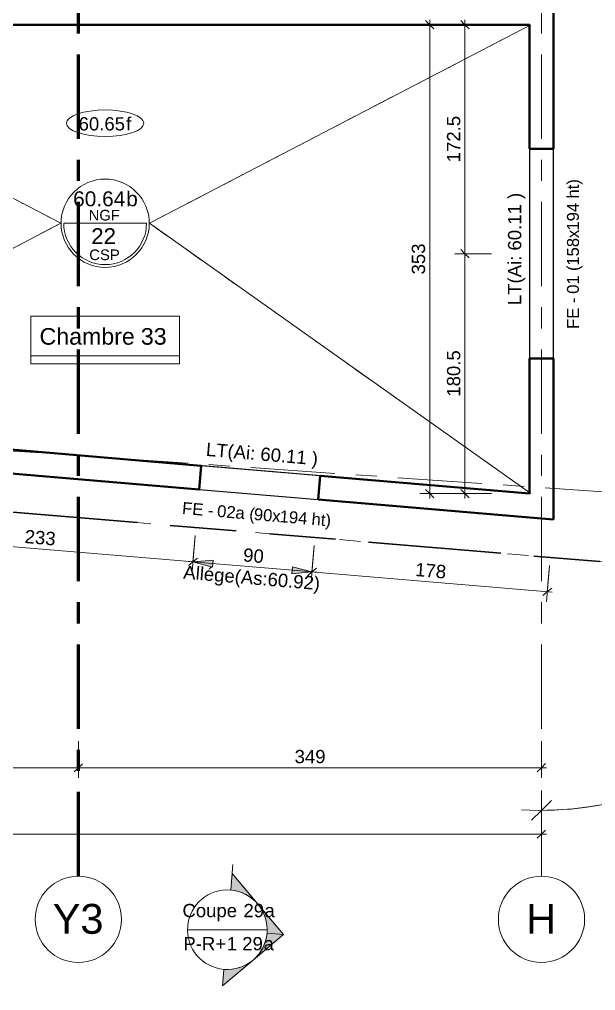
# Model space of a CAD drawing. Header units: metres. Extents: x 399 to 3028, y -427 to 863.
# Drawn here: x 463.55 to 467.89, y -424.87 to -417.55 of the extents above; entities that cross this region are included whole.
import ezdxf

# ---------------------------------------------------------------- set-up
doc = ezdxf.new("R2010")
doc.units = ezdxf.units.M
for name, pattern in [('Double tiret', [2.75, 1, -0.25, 0.5, -0.25, 0.5, -0.25]), ('Ligne de quadrillage', [1.11125, 0.635, -0.15875, 0.15875, -0.15875]), ('Tiret', [0.3175, 0.15875, -0.15875])]:
    doc.linetypes.add(name, pattern=pattern)
for name, color, linetype, lineweight in [('A-ANNO-DIMS', 211, 'Continuous', 9), ('A-ANNO-DIMS-50', 211, 'Continuous', 9), ('A-DETL', 90, 'Continuous', 18), ('A-DETL-GENF', 92, 'Continuous', 18), ('A-FLOR', 192, 'Continuous', 18), ('A-GLAZ-IDEN', 152, 'Continuous', 18), ('A-WALL', 113, 'Continuous', 18), ('G-ANNO-DIMS', 111, 'Continuous', 9), ('G-ANNO-SYMB', 111, 'Continuous', 9), ('G-ANNO-TEXT', 231, 'Continuous', 9), ('L-SITE', 91, 'Double tiret', 35), ('S-FLOR-SYMB', 171, 'Continuous', 9), ('S-GRID', 1, 'Continuous', 9), ('S-GRID-IDEN', 1, 'Continuous', 9)]:
    doc.layers.add(name, color=color, linetype=linetype, lineweight=lineweight)
doc.styles.add('Arial', font='arial.ttf', dxfattribs={"height": 0.1})
doc.styles.add('Arial_10', font='arial.ttf', dxfattribs={"height": 0.12})
doc.styles.add('Arial_11', font='arial.ttf', dxfattribs={"height": 0.125})
doc.styles.add('Arial_12', font='arial.ttf', dxfattribs={"height": 0.15})
doc.styles.add('Arial_6', font='arial.ttf', dxfattribs={"height": 0.09})
doc.styles.add('Arial_7', font='arial.ttf', dxfattribs={"height": 0.225})
doc.styles.add('Arial_8', font='arial.ttf', dxfattribs={"height": 0.0016})
doc.styles.add('Arial_9', font='arial.ttf', dxfattribs={"height": 0.1125})
doc.dimstyles.new('AES-_COTATION_1_50_2', dxfattribs={"dimscale": 0.3048, "dimtxt": 0.102026, "dimasz": 0.205052, "dimexe": 0.246063, "dimexo": 0.0625, "dimgap": 0.016404, "dimtad": 1, "dimdec": 1, "dimlfac": 100, "dimrnd": 0.5, "dimdsep": 46, "dimtxsty": 'Arial', "dimblk1": 'OBLIQUE', "dimblk2": 'OBLIQUE', "dimsah": 1, "dimcen": 0.09, "dimdle": 0.123031, "dimazin": 0, "dimtfac": 1, "dimtdec": 4, "dimtix": 1, "dimtmove": 0, "dimatfit": 3, "dimfxl": 0.656168, "dimfxlon": 1, "dimtvp": 1, "dimtolj": 1, "dimtzin": 0, "dimarcsym": 2})
doc.dimstyles.new('AES-_COTATION_1_50_3', dxfattribs={"dimscale": 0.3048, "dimtxt": 0.102026, "dimasz": 0.205052, "dimexe": 0.246063, "dimexo": 0.0625, "dimgap": 0.016404, "dimtad": 1, "dimdec": 1, "dimlfac": 100, "dimrnd": 0.5, "dimdsep": 46, "dimtxsty": 'Arial', "dimblk1": 'OBLIQUE', "dimblk2": 'OBLIQUE', "dimsah": 1, "dimcen": 0.09, "dimdle": 0.123031, "dimazin": 0, "dimtfac": 1, "dimtdec": 4, "dimtix": 1, "dimtmove": 0, "dimatfit": 3, "dimfxl": 0.656168, "dimfxlon": 1, "dimtvp": 1, "dimtolj": 1, "dimtzin": 0, "dimarcsym": 2})
doc.dimstyles.new('AES-_COTATION_Allège_1_50', dxfattribs={"dimscale": 0.3048, "dimtxt": 0.102026, "dimasz": 0.492126, "dimexe": 0.246063, "dimexo": 0.0625, "dimgap": 0.016404, "dimtad": 1, "dimdec": 1, "dimlfac": 100, "dimrnd": 0.5, "dimdsep": 46, "dimtxsty": 'Arial', "dimsah": 1, "dimcen": 0.09, "dimdle": 0.123031, "dimazin": 0, "dimtfac": 1, "dimtdec": 4, "dimtix": 1, "dimtmove": 0, "dimatfit": 3, "dimfxl": 0.656168, "dimfxlon": 1, "dimtvp": 1, "dimtolj": 1, "dimtzin": 0, "dimarcsym": 2})
doc.dimstyles.new('Angular_-_3mm_Arial_5', dxfattribs={"dimscale": 0.3048, "dimtxt": 0.153039, "dimasz": 0.492126, "dimexe": 0.492126, "dimexo": 0.328084, "dimgap": 0.287073, "dimtad": 1, "dimrnd": 0.01, "dimzin": 0, "dimdsep": 46, "dimtxsty": 'Arial_12', "dimblk1": 'OBLIQUE', "dimblk2": 'OBLIQUE', "dimsah": 1, "dimcen": 0.09, "dimdle": 0.492126, "dimadec": 1, "dimazin": 0, "dimtfac": 1, "dimtdec": 4, "dimtix": 1, "dimtmove": 0, "dimatfit": 3, "dimfxl": 1, "dimtvp": 1, "dimtfill": 1, "dimtolj": 1, "dimtzin": 0, "dimarcsym": 2})

# ---------------------------------------------------------------- blocks, each defined once
blk = doc.blocks.new('Family - ___-883270-AES_EXE_BET_TZ_R_1_COF_0100-Plan coffrage PH R_1 Diffusion')
at = {"layer": 'A-DETL', "linetype": 'Tiret'}
blk.add_line((510.6689, -371.4256), (498.9183, -371.6459), dxfattribs=at)
at = {"layer": 'L-SITE'}
blk.add_line((510.6689, -371.4256), (498.9183, -371.6459), dxfattribs=at)
blk = doc.blocks.new('Quadrillage - M_Extrémité de la ligne de quadrillage - Cercle-214440-AES_EXE_BET_TZ_R_1_COF_0100-Plan coffrage PH R_1 Diffusion')
at = {"layer": 'S-GRID-IDEN'}
blk.add_circle((0, 0), 0.0065, dxfattribs=at)
blk = doc.blocks.new('AES-Etiquette Dalle CSP brut vide - Dalle bidirectionnelle-1822424-AES_EXE_BET_TZ_R_1_COF_0100-Plan coffrage PH R_1 Diffusion')
at = {"layer": 'S-FLOR-SYMB'}
blk.add_line((-0.00624, 0), (0.00624, 0), dxfattribs=at)
blk.add_circle((0, 0), 0.00665, dxfattribs=at)
blk.add_arc((0, 0), 0.00624, 180, 360, dxfattribs=at)
at = {"layer": 'S-FLOR-SYMB', "char_height": 0.0016, "attachment_point": 1, "style": 'Arial_8'}
for s, insert, width in [('NGF', (-0.00249, 0.00201), 0.0058523), ('CSP', (-0.00239, -0.00396), 0.005692)]:
    blk.add_mtext(s, dxfattribs=dict(at, insert=insert, width=width))
blk = doc.blocks.new('DIMBLOCK286-AES_EXE_BET_TZ_R_1_COF_0100-Plan coffrage PH R_1 Diffusion')
at = {"layer": 'A-ANNO-DIMS-50', "transparency": 16777216}
for p, q in [((460.9024, -422.993), (460.9024, -423.268)), ((460.9024, -423.193), (460.9024, -422.993)), ((463.9902, -422.9929), (463.9902, -423.2679)), ((463.9902, -423.1929), (463.9902, -422.9929)), ((460.9024, -423.193), (460.8711, -423.2242)), ((460.9024, -423.193), (460.9336, -423.1617)), ((460.9024, -423.193), (463.9902, -423.1929)), ((463.9902, -423.1929), (463.959, -423.2242)), ((463.9902, -423.1929), (464.0215, -423.1617))]:
    blk.add_line(p, q, dxfattribs=at)
at = {"layer": 'A-ANNO-DIMS-50', "color": 0, "transparency": 16777216, "insert": (462.3309, -423.0581), "char_height": 0.1, "width": 0.276883, "attachment_point": 1, "rotation": 0.00085, "line_spacing_factor": 0.941778, "style": 'Arial'}
blk.add_mtext('309', dxfattribs=at)
blk = doc.blocks.new('_Oblique')
at = {"color": 0, "linetype": 'ByBlock', "lineweight": -2}
blk.add_line((-0.5, -0.5), (0.5, 0.5), dxfattribs=at)
blk = doc.blocks.new('DIMBLOCK287-AES_EXE_BET_TZ_R_1_COF_0100-Plan coffrage PH R_1 Diffusion')
at = {"layer": 'A-ANNO-DIMS-50', "transparency": 16777216}
for p, q in [((463.9902, -422.9929), (463.9902, -423.2679)), ((463.9902, -423.1929), (463.9902, -422.9929)), ((467.4808, -422.9929), (467.4808, -423.2679)), ((467.4808, -423.1929), (467.4808, -422.9929)), ((463.9902, -423.1929), (463.959, -423.2242)), ((463.9902, -423.1929), (464.0215, -423.1617)), ((463.9902, -423.1929), (467.5183, -423.1929)), ((467.4808, -423.1929), (467.4495, -423.2241)), ((467.4808, -423.1929), (467.512, -423.1616))]:
    blk.add_line(p, q, dxfattribs=at)
at = {"layer": 'A-ANNO-DIMS-50', "color": 0, "transparency": 16777216, "insert": (465.6201, -423.0581), "char_height": 0.1, "width": 0.276883, "attachment_point": 1, "rotation": 0.00085, "line_spacing_factor": 0.941778, "style": 'Arial'}
blk.add_mtext('349', dxfattribs=at)
blk = doc.blocks.new('DIMBLOCK288-AES_EXE_BET_TZ_R_1_COF_0100-Plan coffrage PH R_1 Diffusion')
at = {"layer": 'A-ANNO-DIMS-50', "transparency": 16777216}
for p, q in [((434.1411, -423.4934), (434.1411, -423.7684)), ((434.1411, -423.6934), (434.1411, -423.4934)), ((467.4808, -423.4929), (467.4808, -423.7679)), ((467.4808, -423.6929), (467.4808, -423.4929)), ((434.1036, -423.6934), (467.5183, -423.6929)), ((434.1411, -423.6934), (434.1099, -423.7246)), ((434.1411, -423.6934), (434.1724, -423.6621)), ((467.4808, -423.6929), (467.4495, -423.7241)), ((467.4808, -423.6929), (467.512, -423.6616))]:
    blk.add_line(p, q, dxfattribs=at)
at = {"layer": 'A-ANNO-DIMS-50', "color": 0, "transparency": 16777216, "insert": (450.6571, -423.5583), "char_height": 0.1, "width": 0.369177, "attachment_point": 1, "rotation": 0.00085, "line_spacing_factor": 0.941778, "style": 'Arial'}
blk.add_mtext('3334', dxfattribs=at)
blk = doc.blocks.new('Coupe - M_Section Head - Filled-24181-AES_EXE_BET_TZ_R_1_COF_0100-Plan coffrage PH R_1 Diffusion')
at = {"layer": 'G-ANNO-SYMB'}
h = blk.add_hatch(color=256, dxfattribs=at)
edge = h.paths.add_edge_path()
edge.add_line((-0.006, 0.00849), (-0.006, 0.006))
edge.add_arc((-0.006, 0), 0.006, 90, 135)
edge.add_line((-0.01024, 0.00424), (-0.006, 0.00849))
h = blk.add_hatch(color=256, dxfattribs=at)
edge = h.paths.add_edge_path()
edge.add_line((-0.006, 0.00849), (-0.00176, 0.00424))
edge.add_arc((-0.006, 0), 0.006, 45, 90)
edge.add_line((-0.006, 0.006), (-0.006, 0.00849))
h = blk.add_hatch(color=256, dxfattribs=at)
edge = h.paths.add_edge_path()
edge.add_line((-0.01449, 0), (-0.01024, 0.00424))
edge.add_arc((-0.006, 0), 0.006, 135, 180)
edge.add_line((-0.012, 0), (-0.01449, 0))
h = blk.add_hatch(color=256, dxfattribs=at)
edge = h.paths.add_edge_path()
edge.add_line((0.00249, 0), (0, 0))
edge.add_arc((-0.006, 0), 0.006, 360, 405)
edge.add_line((-0.00176, 0.00424), (0.00249, 0))
at = {"layer": 'G-ANNO-SYMB', "lineweight": 18}
for p, q in [((-0.006, 0.00849), (-0.01449, 0)), ((-0.006, 0.00849), (-0.01024, 0.00424)), ((-0.006, 0.00849), (0.00249, 0)), ((-0.006, 0.006), (-0.006, 0.00849)), ((-0.006, 0.00849), (-0.006, 0.006)), ((-0.00176, 0.00424), (-0.006, 0.00849)), ((-0.01024, 0.00424), (-0.01449, 0)), ((0.00249, 0), (-0.00176, 0.00424)), ((-0.01449, 0), (-0.012, 0)), ((0, 0), (0.00249, 0)), ((-0.012, 0), (-0.01449, 0)), ((0, 0), (0.00249, 0))]:
    blk.add_line(p, q, dxfattribs=at)
for start, end in [(360, 180), (90, 135), (45, 90), (135, 180), (360, 45), (180, 360)]:
    blk.add_arc((-0.006, 0), 0.006, start, end, dxfattribs=at)
blk = doc.blocks.new('DIMBLOCK555-AES_EXE_BET_TZ_R_1_COF_0100-Plan coffrage PH R_1 Diffusion')
at = {"layer": 'A-ANNO-DIMS-50', "transparency": 16777216}
for p, q in [((462.5513, -421.2457), (462.5281, -421.5197)), ((462.5344, -421.4449), (462.5513, -421.2457)), ((464.8913, -421.6442), (462.4971, -421.4418)), ((462.5344, -421.4449), (462.5007, -421.4734)), ((462.5344, -421.4449), (462.5682, -421.4164)), ((464.8708, -421.4417), (464.8476, -421.7157)), ((464.854, -421.641), (464.8708, -421.4417)), ((464.854, -421.641), (464.8202, -421.6695)), ((464.854, -421.641), (464.8877, -421.6125))]:
    blk.add_line(p, q, dxfattribs=at)
at = {"layer": 'A-ANNO-DIMS-50', "color": 0, "transparency": 16777216, "insert": (463.5906, -421.3989), "char_height": 0.1, "width": 0.276883, "attachment_point": 1, "rotation": 355.16845, "line_spacing_factor": 0.941778, "style": 'Arial'}
blk.add_mtext('233', dxfattribs=at)
blk = doc.blocks.new('DIMBLOCK556-AES_EXE_BET_TZ_R_1_COF_0100-Plan coffrage PH R_1 Diffusion')
at = {"layer": 'A-ANNO-DIMS-50', "transparency": 16777216}
for points in [[(464.854, -421.641), (465.0012, -421.68), (465.0056, -421.6273)], [(465.7508, -421.7168), (465.6035, -421.6778), (465.5991, -421.7305)]]:
    blk.add_hatch(color=256, dxfattribs=at).paths.add_polyline_path(points)
for p, q in [((464.8708, -421.4417), (464.8476, -421.7157)), ((464.854, -421.641), (464.8708, -421.4417)), ((465.7676, -421.5175), (465.7444, -421.7915)), ((465.7508, -421.7168), (465.7676, -421.5175)), ((465.7881, -421.72), (464.8166, -421.6378)), ((465.0056, -421.6273), (464.854, -421.641)), ((464.854, -421.641), (465.0012, -421.68)), ((465.0012, -421.68), (465.0056, -421.6273)), ((465.6035, -421.6778), (465.5991, -421.7305)), ((465.5991, -421.7305), (465.7508, -421.7168)), ((465.7508, -421.7168), (465.6035, -421.6778))]:
    blk.add_line(p, q, dxfattribs=at)
at = {"layer": 'A-ANNO-DIMS-50', "color": 0, "transparency": 16777216, "char_height": 0.1, "attachment_point": 1, "rotation": 355.16845, "line_spacing_factor": 0.941778, "style": 'Arial'}
for s, insert, width in [('90', (465.2371, -421.5381), 0.184588), ('Allége(As:60.92)', (464.7866, -421.6676), 1.235613)]:
    blk.add_mtext(s, dxfattribs=dict(at, insert=insert, width=width))
blk = doc.blocks.new('DIMBLOCK557-AES_EXE_BET_TZ_R_1_COF_0100-Plan coffrage PH R_1 Diffusion')
at = {"layer": 'A-ANNO-DIMS-50', "transparency": 16777216}
for p, q in [((465.7676, -421.5175), (465.7444, -421.7915)), ((465.7508, -421.7168), (465.7676, -421.5175)), ((467.5416, -421.6675), (467.5184, -421.9415)), ((467.5247, -421.8668), (467.5416, -421.6675)), ((467.5621, -421.8699), (465.7134, -421.7136)), ((465.7508, -421.7168), (465.717, -421.7453)), ((465.7508, -421.7168), (465.7845, -421.6883)), ((467.5247, -421.8668), (467.4909, -421.8953)), ((467.5247, -421.8668), (467.5585, -421.8382))]:
    blk.add_line(p, q, dxfattribs=at)
at = {"layer": 'A-ANNO-DIMS-50', "color": 0, "transparency": 16777216, "insert": (466.5341, -421.6477), "char_height": 0.1, "width": 0.276883, "attachment_point": 1, "rotation": 355.16845, "line_spacing_factor": 0.941778, "style": 'Arial'}
blk.add_mtext('178', dxfattribs=at)
blk = doc.blocks.new('DIMBLOCK862-AES_EXE_BET_TZ_R_1_COF_0100-Plan coffrage PH R_1 Diffusion')
at = {"layer": 'A-ANNO-DIMS-50', "transparency": 16777216}
for p, q in [((466.6381, -417.5947), (466.6068, -417.5634)), ((466.6381, -421.1639), (466.6381, -417.5572)), ((466.4381, -417.5947), (466.7131, -417.5947)), ((466.6381, -417.5947), (466.4381, -417.5947)), ((466.6381, -417.5947), (466.6693, -417.6259)), ((466.8381, -421.1264), (466.5631, -421.1264)), ((466.6381, -421.1264), (466.6068, -421.0952)), ((466.6381, -421.1264), (466.6693, -421.1577)), ((466.6381, -421.1264), (466.8381, -421.1264))]:
    blk.add_line(p, q, dxfattribs=at)
at = {"layer": 'A-ANNO-DIMS-50', "color": 0, "transparency": 16777216, "insert": (466.5033, -419.4759), "char_height": 0.1, "width": 0.276883, "attachment_point": 1, "rotation": 90, "line_spacing_factor": 0.941778, "style": 'Arial'}
blk.add_mtext('353', dxfattribs=at)
blk = doc.blocks.new('DIMBLOCK863-AES_EXE_BET_TZ_R_1_COF_0100-Plan coffrage PH R_1 Diffusion')
at = {"layer": 'A-ANNO-DIMS-50', "transparency": 16777216}
for p, q in [((466.9034, -417.5947), (466.8721, -417.5634)), ((466.9034, -417.5572), (466.9034, -419.3198)), ((467.1034, -417.5947), (466.8284, -417.5947)), ((466.9034, -417.5947), (466.9346, -417.6259)), ((466.9034, -417.5947), (467.1034, -417.5947)), ((467.1034, -419.3198), (466.8284, -419.3198)), ((466.9034, -419.3198), (466.8721, -419.2885)), ((466.9034, -419.3198), (466.9346, -419.351)), ((466.9034, -419.3198), (467.1034, -419.3198))]:
    blk.add_line(p, q, dxfattribs=at)
at = {"layer": 'A-ANNO-DIMS-50', "color": 0, "transparency": 16777216, "insert": (466.7685, -418.6307), "char_height": 0.1, "width": 0.416266, "attachment_point": 1, "rotation": 90, "line_spacing_factor": 0.941778, "style": 'Arial'}
blk.add_mtext('172.5', dxfattribs=at)
blk = doc.blocks.new('DIMBLOCK864-AES_EXE_BET_TZ_R_1_COF_0100-Plan coffrage PH R_1 Diffusion')
at = {"layer": 'A-ANNO-DIMS-50', "transparency": 16777216}
for p, q in [((467.1034, -419.3198), (466.8284, -419.3198)), ((466.9034, -419.3198), (466.8721, -419.2885)), ((466.9034, -419.3198), (466.9034, -421.1639)), ((466.9034, -419.3198), (466.9346, -419.351)), ((466.9034, -419.3198), (467.1034, -419.3198)), ((467.1034, -421.1264), (466.8284, -421.1264)), ((466.9034, -421.1264), (466.8721, -421.0952)), ((466.9034, -421.1264), (466.9346, -421.1577)), ((466.9034, -421.1264), (467.1034, -421.1264))]:
    blk.add_line(p, q, dxfattribs=at)
at = {"layer": 'A-ANNO-DIMS-50', "color": 0, "transparency": 16777216, "insert": (466.7685, -420.3966), "char_height": 0.1, "width": 0.416266, "attachment_point": 1, "rotation": 90, "line_spacing_factor": 0.941778, "style": 'Arial'}
blk.add_mtext('180.5', dxfattribs=at)
blk = doc.blocks.new('DIMBLOCK870-AES_EXE_BET_TZ_R_1_COF_0100-Plan coffrage PH R_1 Diffusion')
at = {"layer": 'A-ANNO-DIMS-50', "lineweight": 35, "transparency": 16777216}
for p, q in [((469.9067, -421.2495), (469.837, -421.1695)), ((469.9067, -421.2495), (469.9763, -421.3295)), ((467.4808, -423.5135), (467.5558, -423.4385)), ((467.4808, -423.5135), (467.4058, -423.5885))]:
    blk.add_line(p, q, dxfattribs=at)
at = {"layer": 'A-ANNO-DIMS-50', "transparency": 16777216}
for p, q in [((469.9067, -421.2495), (469.757, -421.2392)), ((469.9067, -421.2495), (470.1062, -421.2633)), ((467.4808, -423.5135), (467.4808, -423.3635)), ((467.4808, -423.5135), (467.4808, -423.5135)), ((467.4808, -423.5135), (467.4808, -423.7135))]:
    blk.add_line(p, q, dxfattribs=at)
for start, end in [(266.46561, 359.58055), (270, 356.04617)]:
    blk.add_arc((467.4808, -421.0818), 2.4316, start, end, dxfattribs=at)
at = {"layer": 'A-ANNO-DIMS-50', "color": 0, "transparency": 16777216, "insert": (468.7683, -422.8203), "char_height": 0.15, "width": 0.587669, "attachment_point": 1, "rotation": 43.02308, "line_spacing_factor": 0.941778, "style": 'Arial_12', "bg_fill": 3, "box_fill_scale": 1.25, "bg_fill_color": 256, "bg_fill_true_color": 13158600, "bg_fill_transparency": 0}
blk.add_mtext('86.0°', dxfattribs=at)

msp = doc.modelspace()

# ---------------------------------------------------------------- linework, layer by layer
at = {"layer": 'A-DETL', "color": 51}
for p, q in [((463.8586, -419.0897), (460.9935, -417.5947)), ((464.5253, -419.0897), (467.4013, -417.5947)), ((463.8586, -419.0897), (460.9935, -420.5848)), ((464.5253, -419.0897), (467.4014, -421.1264))]:
    msp.add_line(p, q, dxfattribs=at)
at = {"layer": 'A-DETL', "linetype": 'Tiret'}
for p, q in [((463.8586, -419.0897), (460.9935, -417.5947)), ((464.5253, -419.0897), (467.4013, -417.5947)), ((463.8586, -419.0897), (460.9935, -420.5848)), ((464.5253, -419.0897), (467.4014, -421.1264))]:
    msp.add_line(p, q, dxfattribs=at)
at = {"layer": 'A-DETL'}
for p, q in [((463.6321, -419.7897), (464.7521, -419.7897)), ((463.6321, -420.0897), (463.6321, -419.7897)), ((464.7521, -419.7897), (464.7521, -420.0897)), ((464.7521, -420.0897), (463.6321, -420.0897)), ((463.6321, -420.0897), (463.6321, -420.1497)), ((464.7521, -420.0897), (463.6321, -420.0897)), ((464.7521, -420.1497), (464.7521, -420.0897)), ((463.6321, -420.1497), (464.7521, -420.1497))]:
    msp.add_line(p, q, dxfattribs=at)
at = {"layer": 'A-DETL', "color": 51}
msp.add_ellipse((464.1919, -418.3366), major_axis=(-0.2909, 0), ratio=0.343791, dxfattribs=at)
at = {"layer": 'A-DETL-GENF', "linetype": 'Tiret'}
for p, q in [((464.7521, -420.0897), (463.6321, -420.0897)), ((463.6321, -420.0897), (463.6321, -420.1497)), ((464.7521, -420.1497), (464.7521, -420.0897)), ((463.6321, -420.1497), (464.7521, -420.1497))]:
    msp.add_line(p, q, dxfattribs=at)
at = {"layer": 'A-FLOR', "color": 31, "lineweight": 25}
for p, q in [((460.9935, -417.5947), (467.3908, -417.5947)), ((467.3908, -417.5947), (467.3908, -421.1257)), ((467.3908, -421.1257), (460.9935, -420.585))]:
    msp.add_line(p, q, dxfattribs=at)
at = {"layer": 'A-WALL', "color": 2, "lineweight": 50}
for p, q in [((467.5708, -416.8754), (467.5708, -418.5298)), ((467.3908, -417.5947), (460.9935, -417.5947)), ((467.3908, -418.5298), (467.3908, -417.5947)), ((467.5708, -418.5298), (467.3908, -418.5298)), ((467.3908, -421.1257), (467.3908, -420.1098)), ((467.3908, -420.1098), (467.5708, -420.1098)), ((467.5708, -420.1098), (467.5708, -421.3216)), ((462.5957, -420.7204), (464.9152, -420.9165)), ((464.9, -421.0959), (462.5805, -420.8998)), ((464.9152, -420.9165), (464.9, -421.0959)), ((465.7968, -421.1717), (465.812, -420.9923)), ((465.812, -420.9923), (467.3908, -421.1257)), ((467.3908, -421.3064), (465.7968, -421.1717)), ((467.5708, -421.3216), (467.3908, -421.3064))]:
    msp.add_line(p, q, dxfattribs=at)
at = {"layer": 'A-WALL', "color": 3, "lineweight": 25}
for p, q in [((467.3908, -418.5298), (467.3908, -420.1098)), ((467.5708, -420.1098), (467.5708, -418.5298)), ((465.812, -420.9923), (464.9152, -420.9165)), ((464.9, -421.0959), (465.7968, -421.1717))]:
    msp.add_line(p, q, dxfattribs=at)
at = {"layer": 'G-ANNO-DIMS'}
for q in [(465.0732, -421.1105), (465.0744, -421.1106)]:
    msp.add_line((465.0744, -421.1106), q, dxfattribs=at)
at = {"layer": 'G-ANNO-SYMB'}
msp.add_line((465.1383, -424.1138), (465.1546, -423.9206), dxfattribs=at)
at = {"layer": 'G-ANNO-SYMB', "lineweight": 18}
msp.add_line((464.813, -424.4127), (465.413, -424.4127), dxfattribs=at)
at = {"layer": 'S-GRID', "linetype": 'Ligne de quadrillage', "lineweight": 100}
msp.add_line((463.9902, -424.0096), (463.9896, -380.1741), dxfattribs=at)
at = {"layer": 'S-GRID', "linetype": 'Ligne de quadrillage'}
for p, q in [((467.4808, -424.0095), (467.4808, -380.1741)), ((427.5978, -418.3252), (470.4956, -421.2902))]:
    msp.add_line(p, q, dxfattribs=at)

# ---------------------------------------------------------------- block references
at = {"layer": 'G-ANNO-SYMB', "lineweight": 18, "extrusion": (0, 0, -1), "xscale": 49.99999999999997, "yscale": 49.99999999999997, "zscale": 49.99999999999997, "rotation": 94.8315465293041}
msp.add_blockref('Coupe - M_Section Head - Filled-24181-AES_EXE_BET_TZ_R_1_COF_0100-Plan coffrage PH R_1 Diffusion', (-465.1383, -424.1138), dxfattribs=at)
at = {"layer": 'L-SITE', "linetype": 'Tiret', "lineweight": 18, "rotation": 354.117617010805}
msp.add_blockref('Family - ___-883270-AES_EXE_BET_TZ_R_1_COF_0100-Plan coffrage PH R_1 Diffusion', (0, 0), dxfattribs=at)
at = {"layer": 'S-FLOR-SYMB', "xscale": 49.99999999999997, "yscale": 49.99999999999997, "zscale": 49.99999999999997}
msp.add_blockref('AES-Etiquette Dalle CSP brut vide - Dalle bidirectionnelle-1822424-AES_EXE_BET_TZ_R_1_COF_0100-Plan coffrage PH R_1 Diffusion', (464.1919, -419.0897), dxfattribs=at)
at = {"layer": 'S-GRID-IDEN', "xscale": 49.99999999999997, "yscale": 49.99999999999997, "zscale": 49.99999999999997, "rotation": 0.0008506628041165915}
msp.add_blockref('Quadrillage - M_Extrémité de la ligne de quadrillage - Cercle-214440-AES_EXE_BET_TZ_R_1_COF_0100-Plan coffrage PH R_1 Diffusion', (463.9902, -424.3346), dxfattribs=at)
at = {"layer": 'S-GRID-IDEN', "xscale": 49.99999999999996, "yscale": 49.99999999999996, "zscale": 49.99999999999996}
msp.add_blockref('Quadrillage - M_Extrémité de la ligne de quadrillage - Cercle-214440-AES_EXE_BET_TZ_R_1_COF_0100-Plan coffrage PH R_1 Diffusion', (467.4808, -424.3345), dxfattribs=at)

# ---------------------------------------------------------------- texts
at = {"layer": 'A-GLAZ-IDEN', "lineweight": 9, "char_height": 0.09, "attachment_point": 1, "style": 'Arial_6'}
for s, insert, width, rotation in [('ht)', (467.673, -418.9042), 0.172363, 90), ('194 ', (467.673, -419.1456), 0.292616, 90), ('\\fArial|b0|i0|c178|p34|;x', (467.673, -419.2019), 0.068143, 90), ('158', (467.673, -419.4102), 0.252532, 90), ('\\fArial|b0|i0|c178|p34|;(', (467.673, -419.4499), 0.048101, 90), ('01 ', (467.673, -419.6219), 0.208439, 90), ('FE - ', (467.673, -419.8865), 0.320675, 90), ('FE - ', (464.7767, -421.19), 0.320675, 355.16845), ('02', (465.0404, -421.2123), 0.168354, 355.16845), ('a (', (465.1788, -421.224), 0.168354, 355.16845), ('90', (465.3172, -421.2357), 0.168354, 355.16845), ('\\fArial|b0|i0|c178|p34|;x', (465.4556, -421.2474), 0.068143, 355.16845), ('194 ', (465.5116, -421.2521), 0.292616, 355.16845), ('ht)', (465.7522, -421.2724), 0.172363, 355.16845)]:
    msp.add_mtext(s, dxfattribs=dict(at, insert=insert, width=width, rotation=rotation))
at = {"layer": 'G-ANNO-DIMS', "char_height": 0.1, "width": 1.011239, "attachment_point": 1, "line_spacing_factor": 0.941778, "style": 'Arial'}
for insert, rotation in [((467.2282, -419.707), 90), ((464.9572, -420.7427), 355.16845)]:
    msp.add_mtext('LT(Ai: 60.11 )', dxfattribs=dict(at, insert=insert, rotation=rotation))
at = {"layer": 'G-ANNO-SYMB', "char_height": 0.1, "attachment_point": 1, "style": 'Arial'}
for s, insert, width in [('Coupe ', (464.7746, -424.2183), 0.557173), ('29', (465.2344, -424.2183), 0.192405), ('\\fArial|b0|i0|c178|p34|;a', (465.3931, -424.2183), 0.096202), ('P-R+', (464.7814, -424.4677), 0.396835), ('1 29', (465.1088, -424.4677), 0.336709), ('\\fArial|b0|i0|c178|p34|;a', (465.3866, -424.4677), 0.096202)]:
    msp.add_mtext(s, dxfattribs=dict(at, insert=insert, width=width))
at = {"layer": 'G-ANNO-TEXT', "color": 41, "char_height": 0.1, "attachment_point": 1, "style": 'Arial'}
for s, insert, width in [('60.65', (463.992, -418.2911), 0.432911), ('\\fArial|b0|i0|c178|p34|;f', (464.3492, -418.2911), 0.05211)]:
    msp.add_mtext(s, dxfattribs=dict(at, insert=insert, width=width))
at = {"layer": 'G-ANNO-TEXT', "color": 7, "char_height": 0.125, "attachment_point": 1, "style": 'Arial_11'}
for s, insert, width in [('Chambre ', (463.6973, -419.8799), 0.925949), ('33', (464.4613, -419.8799), 0.232489)]:
    msp.add_mtext(s, dxfattribs=dict(at, insert=insert, width=width))
at = {"layer": 'S-FLOR-SYMB', "attachment_point": 1}
for s, insert, char_height, width, style in [('60.64', (463.9505, -418.8496), 0.1125, 0.485021, 'Arial_9'), ('\\fArial|b0|i0|c178|p34|;b', (464.3507, -418.8496), 0.1125, 0.108228, 'Arial_9'), ('22', (464.0872, -419.1273), 0.12, 0.224472, 'Arial_10')]:
    msp.add_mtext(s, dxfattribs=dict(at, insert=insert, char_height=char_height, width=width, style=style))
at = {"layer": 'S-GRID-IDEN', "char_height": 0.225, "attachment_point": 1, "style": 'Arial_7'}
for s, insert, width in [('\\fArial|b0|i0|c178|p34|;Y', (463.7967, -424.2183), 0.252532), ('\\fArial|b0|i0|c178|p34|;3', (464.005, -424.2183), 0.212447), ('\\fArial|b0|i0|c178|p34|;H', (467.365, -424.2182), 0.276582)]:
    msp.add_mtext(s, dxfattribs=dict(at, insert=insert, width=width))

# ---------------------------------------------------------------- dimensions: what is measured, and where the dimension line sits
at = {"layer": 'A-ANNO-DIMS'}
for base, p1, p2, angle, dimstyle, override, picture, middle in [((466.6381, -417.5947), (466.8381, -421.1264), (466.4381, -417.5947), 90, 'AES-_COTATION_1_50_3', {"dimpost": '<>', "dimfxl": 3.554359}, 'DIMBLOCK862-AES_EXE_BET_TZ_R_1_COF_0100-Plan coffrage PH R_1 Diffusion', (466.582, -419.3606)), ((466.9034, -419.3198), (467.1034, -417.5947), (467.1034, -419.3198), 90, 'AES-_COTATION_1_50_3', {"dimpost": '<>', "dimfxl": 1.725134}, 'DIMBLOCK863-AES_EXE_BET_TZ_R_1_COF_0100-Plan coffrage PH R_1 Diffusion', (466.8473, -418.4572)), ((466.9034, -421.1264), (467.1034, -419.3198), (467.1034, -421.1264), 90, 'AES-_COTATION_1_50_3', {"dimpost": '<>', "dimfxl": 1.806646}, 'DIMBLOCK864-AES_EXE_BET_TZ_R_1_COF_0100-Plan coffrage PH R_1 Diffusion', (466.8473, -420.2231)), ((462.5344, -421.4449), (464.8708, -421.4417), (462.5513, -421.2457), 355.16845, 'AES-_COTATION_1_50_2', {"dimpost": '<>', "dimfxl": 2.327774}, 'DIMBLOCK555-AES_EXE_BET_TZ_R_1_COF_0100-Plan coffrage PH R_1 Diffusion', (463.6989, -421.4871)), ((465.7508, -421.7168), (467.5416, -421.6675), (465.7676, -421.5175), 355.16845, 'AES-_COTATION_1_50_2', {"dimpost": '<>', "dimfxl": 1.780289}, 'DIMBLOCK557-AES_EXE_BET_TZ_R_1_COF_0100-Plan coffrage PH R_1 Diffusion', (466.6425, -421.7359)), ((463.9902, -423.1929), (460.9024, -422.993), (463.9902, -422.9929), 0.00085, 'AES-_COTATION_1_50_2', {"dimpost": '<>', "dimfxl": 3.087839}, 'DIMBLOCK286-AES_EXE_BET_TZ_R_1_COF_0100-Plan coffrage PH R_1 Diffusion', (462.4463, -423.1369)), ((467.4808, -423.1929), (463.9902, -422.9929), (467.4808, -422.9929), 0.00085, 'AES-_COTATION_1_50_2', {"dimpost": '<>', "dimfxl": 3.490568}, 'DIMBLOCK287-AES_EXE_BET_TZ_R_1_COF_0100-Plan coffrage PH R_1 Diffusion', (465.7355, -423.1368)), ((467.4808, -423.6929), (434.1411, -423.4934), (467.4808, -423.4929), 0.00085, 'AES-_COTATION_1_50_2', {"dimpost": '<>', "dimfxl": 33.339692}, 'DIMBLOCK288-AES_EXE_BET_TZ_R_1_COF_0100-Plan coffrage PH R_1 Diffusion', (450.8109, -423.637))]:
    dim = msp.add_linear_dim(base=base, p1=p1, p2=p2, angle=angle, dimstyle=dimstyle, override=override, dxfattribs=at)
    dim.commit()
    dim.dimension.update_dxf_attribs({"geometry": picture, "text_midpoint": middle})
dim = msp.add_linear_dim(base=(464.854, -421.641), p1=(465.7676, -421.5175), p2=(464.8708, -421.4417), angle=355.16845, text='<>\\XAllége(As:60.92)', dimstyle='AES-_COTATION_Allège_1_50', override={"dimpost": '<>', "dimfxl": 0.9}, dxfattribs=at)
dim.commit()
dim.dimension.update_dxf_attribs({"geometry": 'DIMBLOCK556-AES_EXE_BET_TZ_R_1_COF_0100-Plan coffrage PH R_1 Diffusion', "text_midpoint": (465.3024, -421.6789)})

# ---------------------------------------------------------------- next in the draw order: dimensions: what is measured, and where the dimension line sits
dim = msp.add_angular_dim_3p(base=(468.6479, -423.2151), center=(467.4808, -421.0818), p1=(467.4808, -423.8135), p2=(470.2059, -421.2702), dimstyle='Angular_-_3mm_Arial_5', override={"dimpost": '<>', "dimfxl": 3.727561}, dxfattribs=at)
dim.commit()
dim.dimension.update_dxf_attribs({"geometry": 'DIMBLOCK870-AES_EXE_BET_TZ_R_1_COF_0100-Plan coffrage PH R_1 Diffusion', "text_midpoint": (469.0279, -422.7396)})

doc.saveas('drawing.dxf')
